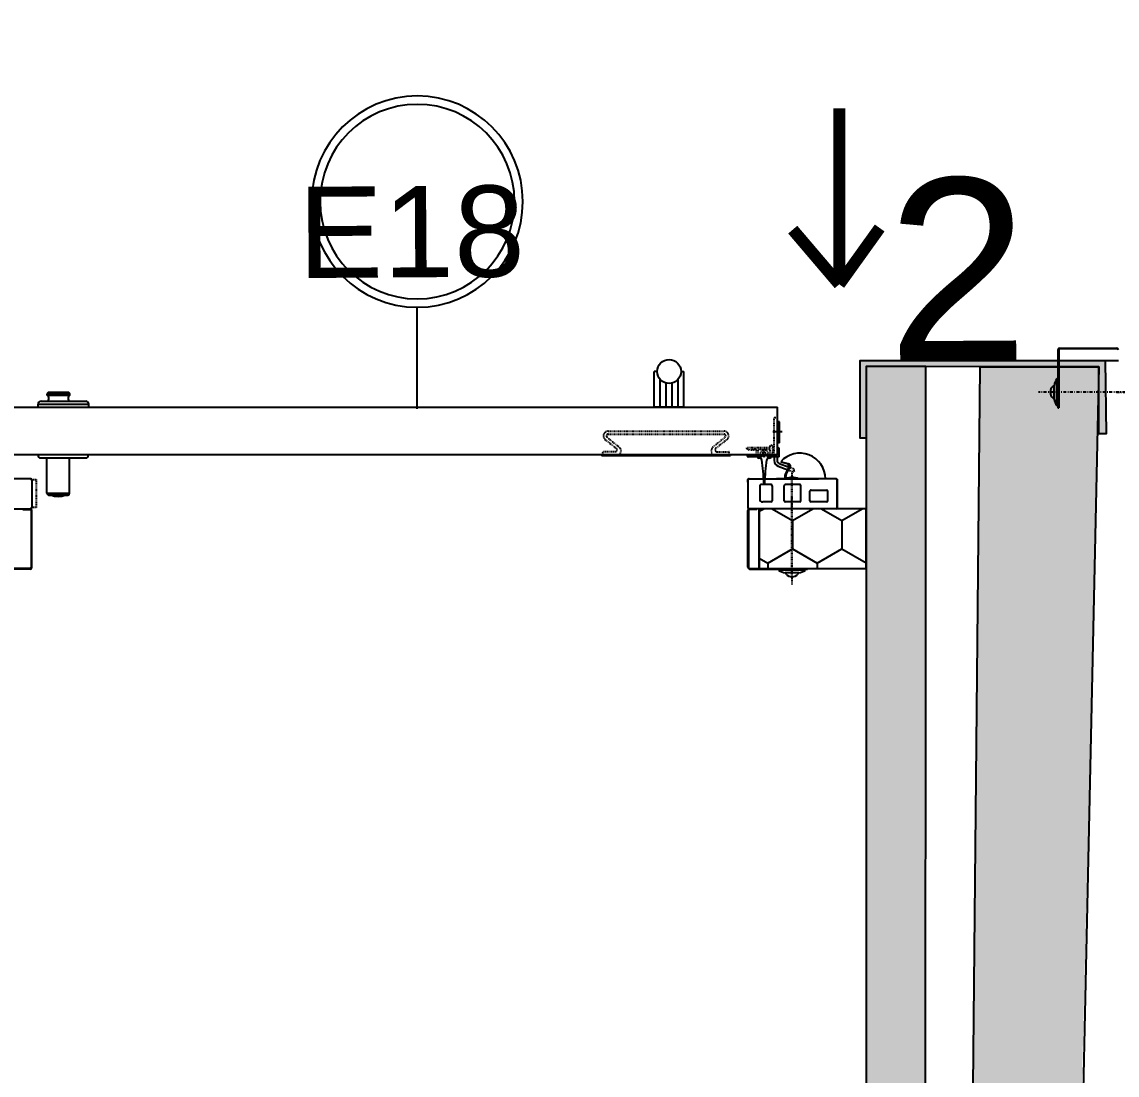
# Model space of a CAD drawing. Header units: millimetres. Extents: x 17474 to 44983, y -1049 to 14585.
# Drawn here: x 22856.3 to 23039.9, y 1350.3 to 1526.8 of the extents above; entities that cross this region are included whole.
import ezdxf

# ---------------------------------------------------------------- set-up
doc = ezdxf.new("R2010")
doc.units = ezdxf.units.MM
doc.linetypes.add('STRICHPUNKT', pattern=[1, 0.5, -0.25, 0, -0.25])
doc.linetypes.add('VERDECKT', pattern=[0.375, 0.25, -0.125])
for name, color, linetype in [('10 CM  SOĞUK ODA PANEL-PASLANMAZ KAPLAMA', 253, 'Continuous'), ('ACHSEN', 12, 'STRICHPUNKT'), ('BEMASSUNG', 9, 'Continuous'), ('DUVAR', 2, 'Continuous'), ('DUVARIC', 254, 'Continuous'), ('INT-HATCH-1', 254, 'Continuous'), ('SOĞUK ODA KAPI', 42, 'Continuous'), ('TEXT03', 2, 'Continuous'), ('TXT-YOO', 7, 'Continuous'), ('UMRISS02', 1, 'Continuous'), ('UMRISS03', 2, 'Continuous'), ('UMRISS05', 3, 'Continuous'), ('VERDECKTE', 13, 'VERDECKT'), ('YAZI-1_OGE', 255, 'Continuous')]:
    doc.layers.add(name, color=color, linetype=linetype)
doc.layers.add('DÖŞEME', color=7, linetype='Continuous', lineweight=13, true_color=0x616161)
doc.styles.add('MEKAN', font='stylu.ttf', dxfattribs={"height": 13})

# ---------------------------------------------------------------- blocks, each defined once
blk = doc.blocks.new('GÖRÜNÜŞ')
at = {"layer": 'DUVAR', "color": 30, "const_width": 2}
for points in [[(15813.47, 8139.45), (15805.67, 8130.29)], [(15813.47, 8139.45), (15813.47, 8109.96)], [(15813.47, 8139.45), (15820.24, 8130.01)]]:
    blk.add_lwpolyline(points, dxfattribs=at)
blk = doc.blocks.new('A$C4F2F28D1')
at = {"layer": 'ACHSEN'}
for p, q in [((32.87, 198.6), (12.79, 198.6)), ((25.88, 198.6), (28.28, 198.6))]:
    blk.add_line(p, q, dxfattribs=at)
at = {"layer": 'BEMASSUNG'}
blk.add_line((16.19, 203.91), (26.19, 203.91), dxfattribs=at)
at = {"layer": 'UMRISS03'}
for p, q in [((16.07, 205.7), (16.07, 196)), ((16.19, 205.73), (16.19, 196)), ((25.92, 205.88), (16.34, 205.88)), ((16.37, 206), (25.89, 206)), ((16.07, 200.85), (15.87, 200.85)), ((15.87, 196.35), (15.87, 200.85)), ((16.07, 196.35), (16.07, 200.85)), ((15.24, 199.6), (15.42, 199.74)), ((15.42, 197.46), (15.42, 199.74)), ((15.42, 197.46), (15.24, 197.6)), ((15.87, 196.35), (16.07, 196.35)), ((16.07, 196), (16.19, 196))]:
    blk.add_line(p, q, dxfattribs=at)
for centre, radius, start, end in [((16.37, 205.7), 0.3, 90, 180), ((16.34, 205.73), 0.15, 90, 180), ((25.89, 205.7), 0.3, 0, 90), ((25.92, 205.73), 0.15, 0, 90), ((19.77, 198.6), 4.5, 150, 165.2684), ((16.07, 198.6), 1.3, 129.7021, 230.2979), ((19.77, 198.6), 4.5, 194.7316, 210)]:
    blk.add_arc(centre, radius, start, end, dxfattribs=at)
blk = doc.blocks.new('11')
at = {"layer": 'UMRISS05'}
for p, q in [((-32.4, 35.6), (17.6, 35.6)), ((-32.4, 35.6), (-32.4, -24.4)), ((-22.4, 35.6), (-22.4, -11.2)), ((-12.4, 35.6), (-12.4, -5)), ((-2.4, 35.6), (-2.4, -5)), ((7.6, 35.6), (7.6, -11.2)), ((17.6, 35.6), (17.6, -24.4)), ((-27.4, -24.4), (-32.4, -24.4)), ((12.6, -24.4), (17.6, -24.4))]:
    blk.add_line(p, q, dxfattribs=at)
blk.add_circle((-7.4, -24.4), 20, dxfattribs=at)
blk = doc.blocks.new('A$C345C278E')
at = {"layer": 'TEXT03'}
h = blk.add_hatch(dxfattribs=at)
h.set_pattern_fill('ANSI31', color=256, scale=0.1, angle=90, style=0)
h.set_pattern_definition([(45, (10.764042, -142.375187), (0.0088388348, -0.0088388348), [])])
h.paths.add_polyline_path([(119.15, 15.68, 0.16), (121.65, 15.68)])
at = {"layer": 'ACHSEN'}
for p, q in [((3.47, 1.02), (3.47, 21.92)), ((108.6, 20.08), (108.6, 0)), ((213.4, 19.54), (213.4, 0.73)), ((213.4, 2.25), (213.4, 18.86)), ((108.6, 13.09), (108.6, 15.49)), ((213.4, 13.09), (213.4, 15.49))]:
    blk.add_line(p, q, dxfattribs=at)
at = {"layer": 'ACHSEN', "ltscale": 0.1}
for p, q in [((95.1, 15.6), (96.9, 15.6)), ((96, 16.5), (96, 14.7))]:
    blk.add_line(p, q, dxfattribs=at)
at = {"layer": 'ACHSEN'}
blk.add_lwpolyline([(116.73, 13.61), (116.02, 13.61), (116.02, 18.28), (116.73, 18.28)], close=True, dxfattribs=at)
at = {"layer": 'BEMASSUNG'}
for p, q in [((113.91, 3.4), (113.91, 13.4)), ((207.91, 3.4), (207.91, 13.4))]:
    blk.add_line(p, q, dxfattribs=at)
at = {"layer": 'TEXT03'}
for p, q in [((117.52, 31.4), (125.02, 31.4)), ((118.54, 32.6), (122.34, 32.6)), ((118.54, 32.4), (118.54, 32.6)), ((118.54, 32.4), (122.34, 32.4)), ((118.74, 32.9), (122.14, 32.9)), ((122.34, 32.4), (122.34, 32.6)), ((117.02, 30.9), (125.52, 30.9)), ((117.02, 30.4), (117.02, 30.9)), ((117.02, 30.4), (125.52, 30.4)), ((125.52, 30.4), (125.52, 30.9)), ((117.48, 21.9), (124.98, 21.9)), ((118.5, 15.98), (118.5, 21.9)), ((122.3, 15.98), (122.3, 21.88)), ((118.5, 15.98), (122.3, 15.98)), ((118.8, 15.68), (122, 15.68)), ((118.8, 15.68), (122, 15.68))]:
    blk.add_line(p, q, dxfattribs=at)
for centre, radius, start, end in [((117.52, 30.9), 0.5, 90, 180), ((118.99, 32.52), 0.45, 122.681, 169.9389), ((118.28, 31.9), 0.565, 297.764, 62.236), ((122.61, 31.9), 0.565, 117.764, 242.236), ((121.9, 32.52), 0.45, 10.0611, 57.319), ((125.02, 30.9), 0.5, 0, 90), ((117.48, 22.4), 0.5, 180, 270), ((124.98, 22.4), 0.5, 270, 0), ((118.8, 15.98), 0.3, 180, 270), ((120.4, 19.49), 4.01, 251.8194, 288.1806), ((122, 15.98), 0.3, 270, 0)]:
    blk.add_arc(centre, radius, start, end, dxfattribs=at)
at = {"layer": 'UMRISS02'}
blk.add_line((211.74, 26.3), (210.2, 26.3), dxfattribs=at)
at = {"layer": 'UMRISS03'}
for p, q in [((94.78, 18.35), (99, 30.6)), ((99, 30.6), (101, 30.6)), ((101, 19.6), (101, 30.6)), ((211.3, 27.95), (211, 27.95)), ((211.3, 24.45), (211.3, 27.95)), ((211.3, 24.45), (211, 24.45)), ((102.05, 22.41), (102.09, 22.25)), ((102.58, 21.99), (102.22, 22.11)), ((103.83, 21.99), (104.19, 22.11)), ((104.35, 22.41), (104.32, 22.25)), ((181.5, 22.3), (203.1, 22.3)), ((205.85, 22.35), (205.85, 22.4)), ((207.35, 22.4), (205.85, 22.4)), ((207.98, 22.1), (206.1, 22.1)), ((208.15, 22.1), (206.27, 22.1)), ((208.2, 22.1), (206.8, 22.1)), ((208.2, 22.1), (206.8, 22.1)), ((207.3, 22.4), (207.9, 22.4)), ((208.21, 22.4), (207.98, 22.1)), ((208.3, 22.37), (208.3, 22.2)), ((208.51, 22.4), (208.51, 22.38)), ((208.91, 22.4), (208.91, 22.38)), ((209.2, 22.37), (209.2, 22.2)), ((210.65, 22.4), (209.25, 22.4)), ((209.29, 22.4), (209.52, 22.1)), ((210.7, 22.1), (209.3, 22.1)), ((210.4, 22.1), (209.3, 22.1)), ((211.25, 22.1), (209.52, 22.1)), ((211.25, 22.1), (209.52, 22.1)), ((211, 22.4), (210.2, 22.4)), ((211, 22.4), (210.2, 22.4)), ((210.4, 22.1), (210.4, 21.46)), ((210.9, 22.1), (210.9, 21.46)), ((211.05, 23.6), (211, 23.6)), ((211, 22.4), (211, 23.6)), ((211.25, 22.1), (211.25, 23.4)), ((211.25, 22.1), (211.25, 23.4)), ((103.15, 17.99), (102.99, 21.45)), ((103.25, 17.99), (103.42, 21.45)), ((208.05, 21.85), (207.89, 21.85)), ((209.61, 21.85), (209.45, 21.85)), ((211.06, 20.52), (212.69, 19.93)), ((211.23, 20.99), (212.79, 20.43)), ((212.87, 20.46), (212.87, 20.46)), ((100.5, 19.1), (101, 19.6)), ((100.5, 19.1), (101, 19.6)), ((100.5, 19.1), (100.5, 18.35)), ((100.5, 19.1), (100.5, 18.35)), ((101.2, 18.4), (109.94, 18.4)), ((101.2, 18.4), (111.17, 18.4)), ((101.2, 18.4), (101.3, 18.4)), ((115.8, 18.4), (109.82, 18.4)), ((206, 18.4), (206, 13.6)), ((206, 18.4), (212.18, 18.4)), ((220.8, 18.4), (210.83, 18.4)), ((220.8, 18.4), (212.06, 18.4)), ((220.8, 18.4), (220.7, 18.4)), ((101, 13.6), (101, 18.2)), ((101, 18.2), (101, 13.6)), ((105.4, 16.53), (102.8, 16.53)), ((107.1, 14.73), (107.1, 17.23)), ((107.3, 17.43), (109.7, 17.43)), ((109.9, 14.73), (109.9, 17.23)), ((111.9, 17.23), (111.9, 14.73)), ((112.1, 17.43), (113.8, 17.43)), ((114, 17.23), (114, 15.03)), ((116, 18.2), (116, 13.6)), ((208, 17.23), (208, 15.03)), ((209.9, 17.43), (208.2, 17.43)), ((210.1, 17.23), (210.1, 14.73)), ((212.1, 14.73), (212.1, 17.23)), ((214.7, 17.43), (212.3, 17.43)), ((214.9, 14.73), (214.9, 17.23)), ((216.6, 16.53), (219.2, 16.53)), ((221, 13.6), (221, 18.2)), ((221, 18.2), (221, 13.6)), ((102.6, 14.73), (102.6, 16.33)), ((105.6, 14.73), (105.6, 16.33)), ((216.4, 14.73), (216.4, 16.33)), ((219.4, 14.73), (219.4, 16.33)), ((101.2, 13.4), (114.51, 13.4)), ((102.8, 14.53), (105.4, 14.53)), ((107.3, 14.53), (109.7, 14.53)), ((112.1, 14.53), (113.5, 14.53)), ((114.5, 13.4), (115.8, 13.4)), ((114.5, 13.28), (114.5, 13.4)), ((114.5, 13.28), (115.73, 13.28)), ((114.5, 13.28), (114.51, 13.28)), ((115.38, 13.4), (115.7, 13.4)), ((115.88, 13.13), (115.88, 3.55)), ((116, 3.58), (116, 13.1)), ((206, 5.23), (206, 13.1)), ((206, 3.58), (206, 13.1)), ((206.12, 13.13), (206.12, 3.55)), ((207.5, 13.4), (206.2, 13.4)), ((207.5, 13.28), (206.27, 13.28)), ((206.62, 13.4), (206.3, 13.4)), ((220.8, 13.4), (207.49, 13.4)), ((207.5, 13.28), (207.49, 13.28)), ((207.5, 13.28), (207.5, 13.4)), ((209.9, 14.53), (208.5, 14.53)), ((214.7, 14.53), (212.3, 14.53)), ((219.2, 14.53), (216.6, 14.53)), ((115.73, 3.4), (106, 3.4)), ((106, 3.28), (106, 3.4)), ((115.7, 3.28), (106, 3.28)), ((106.35, 3.08), (106.35, 3.28)), ((106.35, 3.28), (110.85, 3.28)), ((106.35, 3.08), (110.85, 3.08)), ((107.46, 2.63), (107.6, 2.45)), ((107.46, 2.63), (109.74, 2.63)), ((109.6, 2.45), (109.74, 2.63)), ((110.85, 3.28), (110.85, 3.08)), ((206.27, 3.4), (216, 3.4)), ((206.3, 3.28), (216, 3.28)), ((215.65, 3.28), (211.15, 3.28)), ((211.15, 3.28), (211.15, 3.08)), ((215.65, 3.08), (211.15, 3.08)), ((214.54, 2.63), (212.26, 2.63)), ((212.4, 2.46), (212.26, 2.63)), ((214.54, 2.63), (214.4, 2.46)), ((215.65, 3.08), (215.65, 3.28)), ((216, 3.28), (216, 3.4))]:
    blk.add_line(p, q, dxfattribs=at)
at = {"layer": 'UMRISS03', "linetype": 'STRICHPUNKT'}
for p, q in [((103.12, 17.99), (103.08, 18.85)), ((103.28, 17.99), (103.33, 18.85))]:
    blk.add_line(p, q, dxfattribs=at)
at = {"layer": 'UMRISS03', "flags": 128}
for points in [[(212.81, 20.93), (212.78, 20.88), (212.76, 20.83), (212.75, 20.78), (212.74, 20.72), (212.74, 20.67), (212.74, 20.62), (212.76, 20.57), (212.78, 20.53), (212.8, 20.5), (212.83, 20.47), (212.87, 20.46)], [(212.87, 20.46), (212.89, 20.45), (212.93, 20.44), (212.95, 20.42), (212.96, 20.41), (212.97, 20.41), (212.97, 20.4), (212.97, 20.4), (212.97, 20.4)]]:
    blk.add_lwpolyline(points, dxfattribs=at)
at = {"layer": 'UMRISS03'}
for centre, radius, start, end in [((102.28, 22.3), 0.2, 192, 251.5825), ((104.12, 22.3), 0.2, 288.4175, 348), ((206.1, 22.35), 0.25, 180, 270), ((207.9, 22.15), 0.3, 189.5902, 269.5345), ((208.2, 22.2), 0.1, 270, 0), ((208.71, 22.38), 0.2, 180, 0), ((209.3, 22.2), 0.1, 180, 270), ((209.6, 22.15), 0.3, 270.4655, 350.4098), ((211.05, 23.4), 0.2, 0, 104.4626), ((211.05, 23.4), 0.2, 0, 90), ((214.71, 18.4), 4.3, 0, 138.0866), ((102.39, 21.42), 0.6, 2.7124, 71.5825), ((104.02, 21.42), 0.6, 108.4175, 177.2876), ((208.05, 21.55), 0.3, 8.5433, 90), ((174.73, 16.55), 33.99, 2.0149, 8.5433), ((242.77, 16.55), 33.99, 171.4567, 177.9851), ((209.46, 21.55), 0.3, 90.4655, 171.4567), ((211.4, 21.46), 1, 180, 250), ((211.4, 21.46), 0.5, 180, 250), ((214.97, 18.4), 2.8, 137.518, 180.0451), ((212.85, 20.3), 0.152, 37.9227, 78.3654), ((212.77, 20.44), 0.202, 312.0695, 348.2654), ((212.76, 19.98), 0.342, 43.9504, 64.5133), ((101.2, 18.2), 0.2, 90, 180), ((115.8, 18.2), 0.2, 0, 90), ((206.2, 18.2), 0.2, 90, 180), ((213.43, 15.89), 2.74, 66.6205, 113.3795), ((220.8, 18.2), 0.2, 0, 90), ((102.8, 16.33), 0.2, 90, 180), ((103.2, 17.93), 0.075, 140.1906, 39.8094), ((103.13, 17.99), 0.025, 320.1906, 2.0149), ((103.28, 17.99), 0.025, 177.9851, 219.8094), ((105.4, 16.33), 0.2, 0, 90), ((107.3, 17.23), 0.2, 90, 180), ((109.7, 17.23), 0.2, 0, 90), ((112.1, 17.23), 0.2, 90, 180), ((113.8, 17.23), 0.2, 0, 90), ((208.2, 17.23), 0.2, 90, 180), ((208.75, 17.68), 0.075, 140.1906, 39.8094), ((208.67, 17.74), 0.025, 320.1906, 2.0149), ((208.83, 17.74), 0.025, 177.9851, 219.8094), ((209.9, 17.23), 0.2, 0, 90), ((212.3, 17.23), 0.2, 90, 180), ((214.7, 17.23), 0.2, 0, 90), ((216.6, 16.33), 0.2, 90, 180), ((219.2, 16.33), 0.2, 0, 90), ((102.8, 14.73), 0.2, 180, 270), ((105.4, 14.73), 0.2, 270, 0), ((107.3, 14.73), 0.2, 180, 270), ((109.7, 14.73), 0.2, 270, 0), ((112.1, 14.73), 0.2, 180, 270), ((113.5, 15.03), 0.5, 270, 0), ((208.5, 15.03), 0.5, 180, 270), ((209.9, 14.73), 0.2, 270, 0), ((212.3, 14.73), 0.2, 180, 270), ((214.7, 14.73), 0.2, 270, 0), ((216.6, 14.73), 0.2, 180, 270), ((219.2, 14.73), 0.2, 270, 0), ((101.2, 13.6), 0.2, 180, 270), ((115.7, 13.1), 0.3, 0, 90), ((115.73, 13.13), 0.15, 0, 90), ((115.8, 13.6), 0.2, 270, 0), ((206.2, 13.6), 0.2, 180, 270), ((206.3, 13.1), 0.3, 90, 180), ((206.27, 13.13), 0.15, 90, 180), ((220.8, 13.6), 0.2, 270, 0), ((108.6, 6.98), 4.5, 240, 255.2684), ((108.6, 3.28), 1.3, 219.7021, 320.2979), ((108.6, 6.98), 4.5, 284.7316, 300), ((115.7, 3.58), 0.3, 270, 0), ((115.73, 3.55), 0.15, 270, 0), ((206.3, 3.58), 0.3, 180, 270), ((206.27, 3.55), 0.15, 180, 270), ((213.4, 6.98), 4.5, 240, 255.2684), ((213.4, 3.29), 1.3, 219.7021, 320.2979), ((213.4, 6.98), 4.5, 284.7316, 300)]:
    blk.add_arc(centre, radius, start, end, dxfattribs=at)
at = {"layer": 'UMRISS03', "linetype": 'STRICHPUNKT'}
blk.add_arc((103.2, 17.93), 0.105, 141.2647, 38.7353, dxfattribs=at)
at = {"layer": 'UMRISS03'}
for points, knots in [([(211.51, 21.27), (211.51, 21.27), (211.51, 21.27), (211.53, 21.27), (211.59, 21.25), (211.67, 21.23), (211.78, 21.2), (211.92, 21.16), (212.07, 21.12), (212.26, 21.07), (212.46, 21.02), (212.65, 20.97), (212.77, 20.94), (212.81, 20.93)], [0, 0, 0, 0, 0.050779, 0.152275, 0.250909, 0.349543, 0.451055, 0.552565, 0.651102, 0.749638, 0.851083, 0.952528, 1, 1, 1, 1]), ([(213.01, 20.22), (212.95, 20.16), (212.9, 20.1), (212.8, 19.96), (212.75, 19.89), (212.62, 19.68), (212.55, 19.53), (212.46, 19.3), (212.43, 19.22), (212.4, 19.1), (212.38, 19.06), (212.37, 18.98), (212.36, 18.94), (212.32, 18.74), (212.3, 18.57), (212.3, 18.4)], [0, 0, 0, 0, 0.125, 0.125, 0.25, 0.25, 0.5, 0.5, 0.625, 0.625, 0.6875, 0.6875, 0.75, 0.75, 1, 1, 1, 1]), ([(213.01, 20.22), (213.04, 20.26), (213.07, 20.29), (213.11, 20.35), (213.12, 20.37), (213.14, 20.41), (213.14, 20.43), (213.15, 20.48), (213.16, 20.5), (213.16, 20.54), (213.16, 20.56), (213.16, 20.6), (213.16, 20.61), (213.15, 20.65), (213.14, 20.67), (213.13, 20.7), (213.12, 20.72), (213.1, 20.74), (213.09, 20.76), (213.05, 20.8), (213.03, 20.82), (212.97, 20.86), (212.94, 20.88), (212.88, 20.91), (212.84, 20.92), (212.81, 20.93)], [0, 0, 0, 0, 0.125, 0.125, 0.1875, 0.1875, 0.25, 0.25, 0.3125, 0.3125, 0.375, 0.375, 0.4375, 0.4375, 0.5, 0.5, 0.5625, 0.5625, 0.625, 0.625, 0.75, 0.75, 0.875, 0.875, 1, 1, 1, 1])]:
    blk.add_open_spline(points, degree=3, knots=knots, dxfattribs=at)
at = {"layer": 'UMRISS05'}
for p, q in [((101, 22.4), (101, 30.4)), ((101, 30.4), (211, 30.4)), ((211, 22.4), (211, 30.4)), ((211, 22.4), (101, 22.4)), ((181.4, 22.4), (181.5, 22.3)), ((203.2, 22.4), (203.1, 22.3)), ((203.2, 22.4), (203.1, 22.3)), ((209, 22.4), (211, 22.4)), ((209, 22.4), (211, 22.4)), ((209, 22.4), (211, 22.4)), ((211, 22.4), (210.2, 22.4)), ((211, 22.4), (210.2, 22.4)), ((211.01, 18.4), (217.84, 18.4)), ((101, 18.35), (0, 18.35)), ((0, 13.4), (0, 18.35)), ((101, 18.35), (101, 18.2)), ((205.94, 18.1), (205.94, 17.88)), ((221, 18.35), (221, 18.2)), ((101.1, 13.4), (0, 13.4))]:
    blk.add_line(p, q, dxfattribs=at)
blk.add_arc((206.24, 18.1), 0.3, 90, 180, dxfattribs=at)
at = {"layer": 'VERDECKTE'}
for p, q in [((210.4, 22.1), (210.4, 28.7)), ((210.4, 28.7), (210.9, 28.7)), ((210.9, 28.7), (210.9, 22.1)), ((182.6, 26.4), (202, 26.4)), ((182.6, 25.9), (202, 25.9)), ((182.05, 25.02), (184.01, 23.46)), ((182.41, 25.37), (184.53, 23.65)), ((202.19, 25.37), (200.07, 23.65)), ((202.55, 25.02), (200.59, 23.46)), ((209.75, 23.7), (209.75, 24)), ((209.97, 24), (209.75, 24)), ((210.25, 23.65), (210.15, 23.88)), ((181.67, 22.5), (181.75, 22.95)), ((181.75, 22.5), (181.67, 22.5)), ((183.8, 22.95), (181.75, 22.95)), ((181.75, 22.4), (181.75, 22.5)), ((182.55, 22.3), (201.96, 22.3)), ((200.8, 22.95), (202.85, 22.95)), ((202.85, 22.94), (202.84, 22.95)), ((202.92, 22.5), (202.85, 22.95)), ((202.85, 22.5), (202.92, 22.5)), ((202.85, 22.4), (202.85, 22.5)), ((205.85, 23.48), (205.85, 23.6)), ((209.65, 23.6), (205.85, 23.6)), ((206.2, 23.2), (205.97, 23.3)), ((206.25, 23.2), (206.2, 23.2)), ((206.25, 23.2), (206.25, 23.35)), ((206.6, 23.2), (206.25, 23.35)), ((206.65, 23.2), (206.6, 23.2)), ((206.65, 23.2), (206.65, 23.35)), ((207, 23.2), (206.65, 23.35)), ((207.05, 23.2), (207, 23.2)), ((207.05, 23.2), (207.05, 23.3)), ((207.35, 23.35), (207.1, 23.35)), ((207.45, 22.5), (207.45, 23.25)), ((207.75, 22.5), (207.75, 23.2)), ((209.65, 23.3), (207.85, 23.3)), ((208.42, 23.18), (207.9, 22.5)), ((208.18, 22.47), (207.96, 22.42)), ((209, 23.22), (208.5, 23.22)), ((208.51, 22.78), (208.51, 22.4)), ((208.91, 22.78), (208.91, 22.4)), ((209.08, 23.18), (209.6, 22.5)), ((209.32, 22.47), (209.55, 22.42)), ((209.75, 22.5), (209.75, 23.2)), ((210.25, 23.25), (210.1, 23.6)), ((210.25, 23.6), (210.1, 23.6)), ((210.25, 23.2), (210.1, 23.2)), ((210.25, 22.85), (210.1, 23.2)), ((210.1, 22.5), (210.1, 22.75)), ((210.25, 22.8), (210.15, 22.8)), ((210.25, 23.6), (210.25, 23.65)), ((210.25, 23.2), (210.25, 23.25)), ((210.25, 22.8), (210.25, 22.85)), ((212.79, 20.43), (213.59, 20.14)), ((212.69, 19.93), (213.71, 19.56)), ((213.77, 19.76), (213.71, 19.56))]:
    blk.add_line(p, q, dxfattribs=at)
at = {"layer": 'VERDECKTE', "ltscale": 0.1}
for p, q in [((94.78, 18.35), (94, 16.1)), ((100.5, 18.35), (100.5, 14.1)), ((94, 14.1), (94, 16.1)), ((94, 14.1), (100.5, 14.1))]:
    blk.add_line(p, q, dxfattribs=at)
at = {"layer": 'VERDECKTE'}
for radius in [1.9, 0.7]:
    blk.add_circle((96, 15.6), radius, dxfattribs=at)
for centre, radius, start, end in [((182.6, 25.6), 0.8, 90, 229.5762), ((182.6, 25.6), 0.3, 90, 229.5762), ((202, 25.6), 0.8, 310.4238, 90), ((202, 25.6), 0.3, 310.4238, 90), ((209.97, 23.8), 0.2, 23.1986, 90), ((183.8, 23.25), 0.3, 270, 45), ((183.95, 23.1), 0.8, 270, 43.2038), ((200.65, 23.1), 0.8, 133.2038, 270), ((200.8, 23.25), 0.3, 135, 270), ((206.05, 23.48), 0.2, 180, 246.8014), ((207.1, 23.3), 0.05, 90, 180), ((207.35, 23.25), 0.1, 0, 90), ((207.35, 22.5), 0.1, 270, 0), ((207.85, 23.2), 0.1, 90, 180), ((207.85, 22.5), 0.1, 180, 270), ((207.94, 22.47), 0.05, 143, 282.9192), ((208.2, 22.37), 0.1, 0, 100), ((208.5, 23.12), 0.1, 90, 143), ((208.71, 22.78), 0.2, 0, 180), ((209, 23.12), 0.1, 37, 90), ((209.3, 22.37), 0.1, 80, 180), ((209.56, 22.47), 0.05, 257.0808, 37), ((209.65, 23.7), 0.1, 270, 0), ((209.65, 23.2), 0.1, 0, 90), ((209.65, 22.5), 0.1, 270, 0), ((210.15, 22.75), 0.05, 90, 180), ((210.2, 22.5), 0.1, 180, 270), ((100.46, 18.25), 0.15, 90, 135), ((213.49, 19.85), 0.3, 341.2417, 70), ((96, 15.6), 0.8, 162.3382, 101.6046)]:
    blk.add_arc(centre, radius, start, end, dxfattribs=at)
at = {"layer": 'BEMASSUNG', "xscale": 0.1, "yscale": 0.1, "zscale": 0.1, "rotation": 180}
blk.add_blockref('11', (192.06, 33.96), dxfattribs=at)
blk = doc.blocks.new('A$C304B054E')
at = {"layer": 'TEXT03'}
h = blk.add_hatch(dxfattribs=at)
h.set_pattern_fill('ANSI31', color=256, angle=-90, style=0)
h.set_pattern_definition([(225, (2402.35979, 1807.77767), (-0.088388348, 0.088388348), [])])
h.paths.add_polyline_path([(1318.5, 227.2, 0.16), (1293.5, 227.2)])
at = {"layer": 'ACHSEN'}
for p, q in [((76, 188.6), (76, 376.8)), ((76, 361.6), (76, 195.4)), ((76, 253.1), (76, 229.1))]:
    blk.add_line(p, q, dxfattribs=at)
blk.add_lwpolyline([(1342.7, 247.9), (1349.8, 247.9), (1349.8, 201.2), (1342.7, 201.2)], close=True, dxfattribs=at)
at = {"layer": 'BEMASSUNG'}
blk.add_line((130.9, 350), (130.9, 250), dxfattribs=at)
at = {"layer": 'TEXT03'}
for p, q in [((1325, 224.2), (1287, 224.2)), ((1287, 224.2), (1287, 165.2)), ((1322, 227.2), (1290, 227.2)), ((1322, 227.2), (1290, 227.2)), ((1325, 224.2), (1325, 165)), ((1335.2, 165), (1260.2, 165)), ((1339.8, 80), (1254.8, 80)), ((1254.8, 80), (1254.8, 75)), ((1339.8, 75), (1254.8, 75)), ((1339.8, 80), (1339.8, 75)), ((1334.8, 70), (1259.8, 70)), ((1324.6, 60), (1286.6, 60)), ((1286.6, 60), (1286.6, 58)), ((1324.6, 58), (1286.6, 58)), ((1324.6, 60), (1324.6, 58)), ((1322.6, 55), (1288.6, 55))]:
    blk.add_line(p, q, dxfattribs=at)
for centre, radius, start, end in [((1290, 224.2), 3, 90, 180), ((1306, 189.2), 40.1, 71.8194, 108.1806), ((1322, 224.2), 3, 0, 90), ((1260.2, 160), 5, 90, 180), ((1335.2, 160), 5, 0, 90), ((1259.8, 75), 5, 180, 270), ((1334.8, 75), 5, 270, 0), ((1283.9, 65), 5.65, 297.764, 62.236), ((1291, 58.8), 4.5, 190.0611, 237.319), ((1327.2, 65), 5.65, 117.764, 242.236), ((1320.1, 58.8), 4.5, 302.681, 349.9389)]:
    blk.add_arc(centre, radius, start, end, dxfattribs=at)
at = {"layer": 'UMRISS02'}
blk.add_line((92.6, 121), (108, 121), dxfattribs=at)
at = {"layer": 'UMRISS03'}
for p, q in [((147, 351.2), (50, 351.2)), ((50, 351.2), (50, 350)), ((147.3, 350), (50, 350)), ((53.5, 353.2), (98.5, 353.2)), ((53.5, 353.2), (53.5, 351.2)), ((53.5, 351.2), (98.5, 351.2)), ((64.6, 357.7), (66, 359.5)), ((64.6, 357.7), (87.4, 357.7)), ((86, 359.5), (87.4, 357.7)), ((98.5, 351.2), (98.5, 353.2)), ((1352.7, 350), (1450, 350)), ((1353, 351.2), (1450, 351.2)), ((148.8, 252.7), (148.8, 348.5)), ((150, 348.2), (150, 253)), ((150, 331.7), (150, 253)), ((1350, 348.2), (1350, 253)), ((1351.2, 252.7), (1351.2, 348.5)), ((0, 248), (0, 202)), ((0, 202), (0, 248)), ((2, 250), (135.1, 250)), ((18, 238.7), (44, 238.7)), ((63, 238.7), (87, 238.7)), ((111, 238.7), (125, 238.7)), ((135, 251.2), (147.3, 251.2)), ((135, 251.2), (135, 250)), ((135, 251.2), (135.1, 251.2)), ((135, 250), (148, 250)), ((143.8, 250), (147, 250)), ((150, 200), (150, 248)), ((1350, 202), (1350, 248)), ((1365, 250), (1352, 250)), ((1365, 251.2), (1352.7, 251.2)), ((1356.2, 250), (1353, 250)), ((1365, 251.2), (1364.9, 251.2)), ((1498, 250), (1364.9, 250)), ((1365, 251.2), (1365, 250)), ((16, 236.7), (16, 220.7)), ((46, 236.7), (46, 220.7)), ((61, 236.7), (61, 211.7)), ((89, 236.7), (89, 211.7)), ((109, 211.7), (109, 236.7)), ((130, 211.7), (130, 233.7)), ((44, 218.7), (18, 218.7)), ((63, 209.7), (87, 209.7)), ((111, 209.7), (128, 209.7)), ((2, 200), (89.4, 200)), ((2, 200), (101.7, 200)), ((2, 200), (3, 200)), ((99.4, 178.8), (83.1, 184.7)), ((150, 200), (88.2, 200)), ((1352, 200), (1411.8, 200)), ((81.3, 179.5), (81.3, 179.5)), ((97.7, 174.1), (82.1, 179.8)), ((101, 163), (101, 169.4)), ((106, 163), (106, 169.4)), ((113.9, 165.5), (115.5, 165.5)), ((129.5, 165.5), (131.1, 165.5)), ((97.5, 163), (97.5, 150)), ((97.5, 163), (114.8, 163)), ((97.5, 163), (114.8, 163)), ((97.5, 163), (97.5, 150)), ((99.5, 148), (100, 148)), ((100, 160), (108, 160)), ((100, 160), (108, 160)), ((100, 160), (100, 148)), ((103, 163), (117, 163)), ((103.5, 160), (117.6, 160)), ((106, 163), (117, 163)), ((117.1, 160), (114.8, 163)), ((118, 160.3), (118, 162)), ((120.9, 160), (120.9, 160.3)), ((124.9, 160), (124.9, 160.3)), ((127, 160.3), (127, 162)), ((127.9, 160), (130.2, 163)), ((128, 163), (142, 163)), ((128, 163), (142, 163)), ((128.5, 163), (147.3, 163)), ((130.2, 163), (149, 163)), ((137, 160), (131, 160)), ((136.5, 160), (151.5, 160)), ((151.5, 160.5), (151.5, 160)), ((395, 161), (179, 161)), ((97, 139.5), (100, 139.5)), ((97, 139.5), (97, 104.5)), ((97, 104.5), (100, 104.5))]:
    blk.add_line(p, q, dxfattribs=at)
at = {"layer": 'UMRISS03', "flags": 128}
for points in [[(81.3, 179.5), (81.1, 179.5), (80.7, 179.7), (80.5, 179.8), (80.4, 179.9), (80.3, 180), (80.3, 180), (80.3, 180), (80.3, 180)], [(81.9, 174.8), (82.2, 175.2), (82.4, 175.7), (82.5, 176.3), (82.6, 176.8), (82.6, 177.4), (82.6, 177.9), (82.4, 178.3), (82.2, 178.7), (82, 179.1), (81.7, 179.3), (81.3, 179.4)]]:
    blk.add_lwpolyline(points, dxfattribs=at)
at = {"layer": 'UMRISS03'}
for centre, radius, start, end in [((76, 314.2), 45, 104.7316, 120), ((76, 351.2), 13, 39.7021, 140.2979), ((76, 314.2), 45, 60, 75.2684), ((147, 348.2), 3, 0, 90), ((147.3, 348.5), 1.5, 0, 90), ((1353, 348.2), 3, 90, 180), ((1352.7, 348.5), 1.5, 90, 180), ((2, 248), 2, 90, 180), ((18, 236.7), 2, 90, 180), ((44, 236.7), 2, 0, 90), ((63, 236.7), 2, 90, 180), ((87, 236.7), 2, 0, 90), ((111, 236.7), 2, 90, 180), ((125, 233.7), 5, 0, 90), ((147, 253), 3, 270, 0), ((147.3, 252.7), 1.5, 270, 0), ((148, 248), 2, 0, 90), ((1353, 253), 3, 180, 270), ((1352, 248), 2, 90, 180), ((1352.7, 252.7), 1.5, 180, 270), ((18, 220.7), 2, 180, 270), ((44, 220.7), 2, 270, 0), ((2, 202), 2, 180, 270), ((63, 211.7), 2, 180, 270), ((87, 211.7), 2, 270, 0), ((111, 211.7), 2, 180, 270), ((-217.7, 218.6), 339.9, 351.4567, 357.9851), ((122.5, 207.2), 0.75, 320.1906, 219.8094), ((121.7, 206.6), 0.25, 357.9851, 39.8094), ((123.3, 206.6), 0.25, 140.1906, 182.0149), ((462.7, 218.6), 339.9, 182.0149, 188.5433), ((128, 211.7), 2, 270, 0), ((148, 202), 2, 270, 0), ((1352, 202), 2, 180, 270), ((62.9, 200), 43, 180, 318.0866), ((75.7, 225.1), 27.4, 246.6205, 293.3795), ((60.3, 200), 28, 317.518, 0.0451), ((82.4, 184.2), 3.42, 223.9504, 244.5133), ((82.3, 179.6), 2.02, 132.0695, 168.2654), ((81.5, 181), 1.52, 217.9227, 258.3654), ((96, 169.4), 5, 0, 70), ((96, 169.4), 10, 0, 70), ((114, 162.5), 3, 90.4655, 170.4098), ((115.4, 168.5), 3, 270.4655, 351.4567), ((129.5, 168.5), 3, 188.5433, 270), ((131, 162.5), 3, 9.5902, 89.5345), ((99.5, 150), 2, 180, 284.4626), ((99.5, 150), 2, 180, 270), ((117, 162), 1, 0, 90), ((122.9, 160.3), 2, 0, 180), ((128, 162), 1, 90, 180), ((149, 160.5), 2.5, 0, 90)]:
    blk.add_arc(centre, radius, start, end, dxfattribs=at)
for points, knots in [([(79.9, 181.8), (80.5, 182.4), (81, 183.1), (82, 184.4), (82.5, 185.1), (83.8, 187.2), (84.5, 188.7), (85.4, 191), (85.7, 191.8), (86, 193), (86.2, 193.4), (86.3, 194.2), (86.4, 194.6), (86.8, 196.7), (87, 198.3), (87, 200)], [0, 0, 0, 0, 0.125, 0.125, 0.25, 0.25, 0.5, 0.5, 0.625, 0.625, 0.6875, 0.6875, 0.75, 0.75, 1, 1, 1, 1]), ([(79.9, 181.8), (79.6, 181.5), (79.3, 181.1), (78.9, 180.5), (78.8, 180.3), (78.6, 179.9), (78.6, 179.7), (78.5, 179.3), (78.4, 179.1), (78.4, 178.7), (78.4, 178.5), (78.4, 178.1), (78.4, 177.9), (78.5, 177.5), (78.6, 177.4), (78.7, 177), (78.8, 176.9), (79, 176.6), (79.1, 176.4), (79.5, 176.1), (79.7, 175.8), (80.3, 175.4), (80.6, 175.3), (81.2, 175), (81.6, 174.9), (81.9, 174.8)], [0, 0, 0, 0, 0.125, 0.125, 0.1875, 0.1875, 0.25, 0.25, 0.3125, 0.3125, 0.375, 0.375, 0.4375, 0.4375, 0.5, 0.5, 0.5625, 0.5625, 0.625, 0.625, 0.75, 0.75, 0.875, 0.875, 1, 1, 1, 1]), ([(94.9, 171.3), (94.9, 171.3), (94.9, 171.3), (94.7, 171.4), (94.1, 171.5), (93.3, 171.7), (92.2, 172), (90.8, 172.4), (89.3, 172.8), (87.4, 173.3), (85.4, 173.8), (83.5, 174.3), (82.3, 174.7), (81.9, 174.8)], [0, 0, 0, 0, 0.050779, 0.152275, 0.250909, 0.349543, 0.451055, 0.552565, 0.651102, 0.749638, 0.851083, 0.952528, 1, 1, 1, 1])]:
    blk.add_open_spline(points, degree=3, knots=knots, dxfattribs=at)
at = {"layer": 'UMRISS05'}
for p, q in [((0, 200.5), (0, 202)), ((150.6, 203), (150.6, 205.3)), ((99.9, 200), (31.6, 200)), ((100, 160), (100, 80)), ((100, 160), (1500, 160)), ((120, 160), (100, 160)), ((100, 160), (108, 160)), ((120, 160), (100, 160)), ((100, 160), (108, 160)), ((120, 160), (100, 160)), ((178, 160), (179, 161)), ((178, 160), (179, 161)), ((396, 160), (395, 161)), ((1500, 80), (100, 80))]:
    blk.add_line(p, q, dxfattribs=at)
blk.add_arc((147.6, 203), 3, 270, 0, dxfattribs=at)
at = {"layer": 'VERDECKTE'}
for p, q in [((72.3, 186.5), (72.9, 188.4)), ((83.1, 184.7), (72.9, 188.4)), ((82.1, 179.8), (74.1, 182.7)), ((101, 97), (101, 163)), ((106, 163), (106, 97)), ((107.5, 156), (107.5, 155.5)), ((107.5, 156), (108.5, 156)), ((107.5, 155.5), (109, 152)), ((107.5, 152), (109, 152)), ((107.5, 152), (107.5, 151.5)), ((107.5, 151.5), (109, 148)), ((107.5, 148), (109, 148)), ((107.5, 148), (107.5, 147.5)), ((107.5, 147.5), (108.5, 145.2)), ((109, 159), (109, 156.5)), ((112.5, 159), (112.5, 152)), ((112.5, 147), (112.5, 144)), ((113.5, 151), (131.5, 151)), ((113.5, 148), (151.5, 148)), ((119.2, 152.2), (114, 159)), ((116.8, 159.3), (114.5, 159.8)), ((120, 151.8), (125, 151.8)), ((120.9, 156.3), (120.9, 160)), ((124.9, 156.3), (124.9, 160)), ((125.8, 152.2), (131, 159)), ((128.2, 159.3), (130.4, 159.8)), ((132.5, 159), (132.5, 152)), ((135.5, 159), (135.5, 151.5)), ((136.5, 150.5), (139, 150.5)), ((139.5, 152), (139.5, 151)), ((139.5, 152), (140, 152)), ((140, 152), (143.5, 150.5)), ((143.5, 152), (143.5, 150.5)), ((143.5, 152), (144, 152)), ((144, 152), (147.5, 150.5)), ((147.5, 152), (148, 152)), ((147.5, 152), (147.5, 150.5)), ((148, 152), (150.3, 151)), ((151.5, 149.2), (151.5, 148)), ((180.8, 159), (181.5, 154.5)), ((181.5, 159), (180.8, 159)), ((181.5, 160), (181.5, 159)), ((181.5, 154.6), (181.6, 154.5)), ((202, 154.5), (181.5, 154.5)), ((184.5, 133.8), (204.1, 149.4)), ((188.1, 130.3), (209.3, 147.5)), ((384.5, 161), (190.4, 161)), ((385.9, 130.3), (364.7, 147.5)), ((389.5, 133.8), (369.9, 149.4)), ((372, 154.5), (392.5, 154.5)), ((392.5, 160), (392.5, 159)), ((393.3, 159), (392.5, 154.5)), ((392.5, 159), (393.3, 159)), ((110.3, 144), (112.5, 144)), ((384, 125), (190, 125)), ((384, 120), (190, 120)), ((106, 97), (101, 97))]:
    blk.add_line(p, q, dxfattribs=at)
for centre, radius, start, end in [((75.1, 185.5), 3, 161.2417, 250), ((108, 159), 1, 0, 90), ((108.5, 156.5), 0.5, 270, 0), ((113.5, 159), 1, 90, 180), ((113.5, 152), 1, 180, 270), ((113.5, 147), 1, 90, 180), ((114.4, 159.3), 0.5, 77.0808, 217), ((117, 160.3), 1, 260, 0), ((120, 152.8), 1, 217, 270), ((122.9, 156.3), 2, 180, 0), ((125, 152.8), 1, 270, 323), ((128, 160.3), 1, 180, 280), ((130.6, 159.3), 0.5, 323, 102.9192), ((131.5, 159), 1, 0, 90), ((131.5, 152), 1, 270, 0), ((136.5, 159), 1, 90, 180), ((136.5, 151.5), 1, 180, 270), ((139, 151), 0.5, 270, 0), ((149.5, 149.2), 2, 0, 66.8014), ((202, 151.5), 3, 315, 90), ((203.5, 153), 8, 313.2038, 90), ((370.5, 153), 8, 90, 223.2038), ((372, 151.5), 3, 90, 225), ((110.3, 146), 2, 203.1986, 270), ((190, 128), 8, 130.4238, 270), ((190, 128), 3, 130.4238, 270), ((384, 128), 8, 270, 49.5762), ((384, 128), 3, 270, 49.5762)]:
    blk.add_arc(centre, radius, start, end, dxfattribs=at)
at = {"layer": 'BEMASSUNG'}
blk.add_blockref('11', (289.4, 44.4), dxfattribs=at)
blk = doc.blocks.new('ET KAPI KOD')
at = {"layer": 'YAZI-1_OGE', "color": 6}
blk.add_line((15252, 7120.58), (15252, 7137.64), dxfattribs=at)
for radius in [17.7, 16.3]:
    blk.add_circle((15252, 7155.33), radius, dxfattribs=at)

msp = doc.modelspace()

# ---------------------------------------------------------------- hatches: boundary and pattern name
at = {"layer": '10 CM  SOĞUK ODA PANEL-PASLANMAZ KAPLAMA'}
h = msp.add_hatch(dxfattribs=at)
h.set_pattern_fill('HONEY', color=256, scale=1.5)
h.set_pattern_definition([(0, (14620.534, 2127.014), (7.14375, 4.124446), [4.7625, -9.525]), (120, (14620.534, 2127.014), (-7.14375, 4.124446), [4.7625, -9.525]), (60, (14620.534, 2127.014), (2e-08, 8.248892), [-9.525, 4.7625])])
h.paths.add_polyline_path([(23007.56, 808.4), (23007.8, 1469.02), (22997.8, 1469.02), (22997.75, 808.4)])
h = msp.add_hatch(dxfattribs=at)
h.set_pattern_fill('HONEY', color=256, scale=1.5, angle=-90)
h.set_pattern_definition([(270, (24251.657, 8222.6384), (4.124446, -7.14375), [4.7625, -9.525]), (30, (24251.657, 8222.6384), (4.124446, 7.14375), [4.7625, -9.525]), (330, (24251.657, 8222.6384), (8.248892, -2e-08), [-9.525, 4.7625])])
h.paths.add_polyline_path([(22979.87, 1445.2), (22979.87, 1435.2), (22997.8, 1435.2), (22997.8, 1445.2)])
at = {"layer": 'DUVARIC'}
h = msp.add_hatch(dxfattribs=at)
h.set_pattern_fill('JIS_STN_2.5', color=256, scale=2, angle=-0.33)
h.set_pattern_definition([(44.669988, (-17068.903, -6478.339), (-3.5151114, 3.5558391), []), (44.669988, (-17065.373, -6478.359), (-3.5151114, 3.5558391), [2.4, -1])])
h.paths.add_polyline_path([(23018.57, 1654.96), (23038.57, 1654.96), (23041.71, 1971.82), (23030.04, 1971.89), (23029.98, 1960.89), (23030.72, 1960.89), (23030.38, 1905.02), (23020.95, 1905.1)])
h.paths.add_polyline_path([(23010.46, 808.48), (23022.5, 808.57), (23023.89, 934), (23036.88, 1468.98), (23016.88, 1468.98), (23011.89, 919.83)])
h.paths.add_polyline_path([(23063.63, 134.94), (23043.63, 134.94), (23040.99, -208.22), (23007.89, -207.6), (23007.68, -239.3), (22554.68, -232.8), (22554.55, -207.49), (22512.19, -205.42), (22507.81, -226.3), (22215.09, -224.5), (22197.19, -212.2), (22186.23, -211.39), (22025.37, -208.6), (22025.02, -228.59), (22185.32, -231.38), (22190.27, -231.74), (22208.82, -244.46), (22524.04, -246.4), (22528.27, -226.22), (22534.62, -226.53), (22534.77, -252.51), (23027.55, -259.58), (23027.76, -228.14), (23060.83, -229.04)])
h.paths.add_polyline_path([(23044.59, 259.09), (23069.42, 259.09), (23069.31, 526.91), (23033.74, 527.15), (23033.57, 527.03), (23019.3, 527.03), (23020.38, 622.56), (23008.55, 622.59), (23007.19, 517.4), (23020.19, 516.5), (23020.29, 449), (23046.05, 448.8)])
at = {"layer": 'INT-HATCH-1'}
h = msp.add_hatch(color=6, dxfattribs=at)
h.dxf.hatch_style = 1
h.set_gradient(color1=(135, 135, 135), color2=(48, 48, 48), tint=1)
h.paths.add_polyline_path([(22997.8, 1469.02), (22997.8, 1457), (22996.8, 1457), (22996.8, 1469.02), (22996.8, 1470.02), (23036.88, 1470.02), (23037.88, 1470.02), (23038.01, 1457.75), (23036.78, 1457.76), (23036.78, 1468.98)])

# ---------------------------------------------------------------- linework, layer by layer
at = {"layer": '10 CM  SOĞUK ODA PANEL-PASLANMAZ KAPLAMA'}
msp.add_lwpolyline([(23007.56, 808.4), (23007.8, 1469.02), (22997.8, 1469.02), (22997.75, 808.4), (23007.56, 808.4)], dxfattribs=at)
msp.add_lwpolyline([(22979.87, 1445.2), (22979.87, 1435.2), (22997.8, 1435.2), (22997.8, 1445.2)], close=True, dxfattribs=at)
at = {"layer": 'DUVARIC'}
msp.add_line((23016.88, 1468.98), (23036.88, 1468.98), dxfattribs=at)
at = {"layer": 'INT-HATCH-1', "color": 6}
msp.add_lwpolyline([(22997.8, 1469.02), (22997.8, 1457), (22996.8, 1457), (22996.8, 1469.02), (22996.8, 1470.02), (23036.88, 1470.02), (23037.88, 1470.02), (23038.01, 1457.75), (23036.78, 1457.76), (23036.78, 1468.98), (22997.8, 1469.02)], dxfattribs=at)
at = {"layer": 'INT-HATCH-1', "color": 2}
msp.add_lwpolyline([(23016.88, 1468.98), (23036.78, 1468.98), (23022.5, 808.57), (23010.46, 808.48), (23016.88, 1468.98)], dxfattribs=at)

# ---------------------------------------------------------------- block references
at = {"layer": 'DUVAR', "color": 30, "xscale": -1, "rotation": 180}
msp.add_blockref('GÖRÜNÜŞ', (7179.82, 9622.25), dxfattribs=at)
at = {"layer": 'DÖŞEME', "xscale": -1}
msp.add_blockref('ET KAPI KOD', (38174.55, -5658.67), dxfattribs=at)
at = {"layer": 'SOĞUK ODA KAPI'}
msp.add_blockref('A$C4F2F28D1', (23013.88, 1266.12), dxfattribs=at)
at = {"layer": 'SOĞUK ODA KAPI', "xscale": 0.1, "yscale": 0.1, "zscale": 0.1, "rotation": 180}
msp.add_blockref('A$C304B054E', (22992.96, 1470.2), dxfattribs=at)
at = {"layer": 'SOĞUK ODA KAPI', "rotation": 270}
msp.add_blockref('A$C345C278E', (22821.79, 1431.5), dxfattribs=at)

# ---------------------------------------------------------------- texts
at = {"layer": 'TXT-YOO', "color": 30, "insert": (22695.12, 1317.02), "char_height": 48.9216, "width": 634.8701, "attachment_point": 7, "rotation": 0.3803, "style": 'MEKAN'}
msp.add_mtext('\\pi307.24304;{\\f@Arial Unicode MS|b0|i0|c162|p34;\\H0.625x;2}  \\P\\pi305.29417; \\P\\pi281.01244;   ', dxfattribs=at)
at = {"layer": 'TXT-YOO', "insert": (22762.24, 1407.26), "char_height": 24.4608, "width": 317.435, "attachment_point": 7, "rotation": 0.3803, "style": 'MEKAN'}
msp.add_mtext('\\pi140.88152;{\\f@Arial Unicode MS|b0|i0|c162|p34;\\H0.625x;E18}  \\P\\pi152.64709; \\P\\pi140.50622;   ', dxfattribs=at)

doc.saveas('drawing.dxf')
